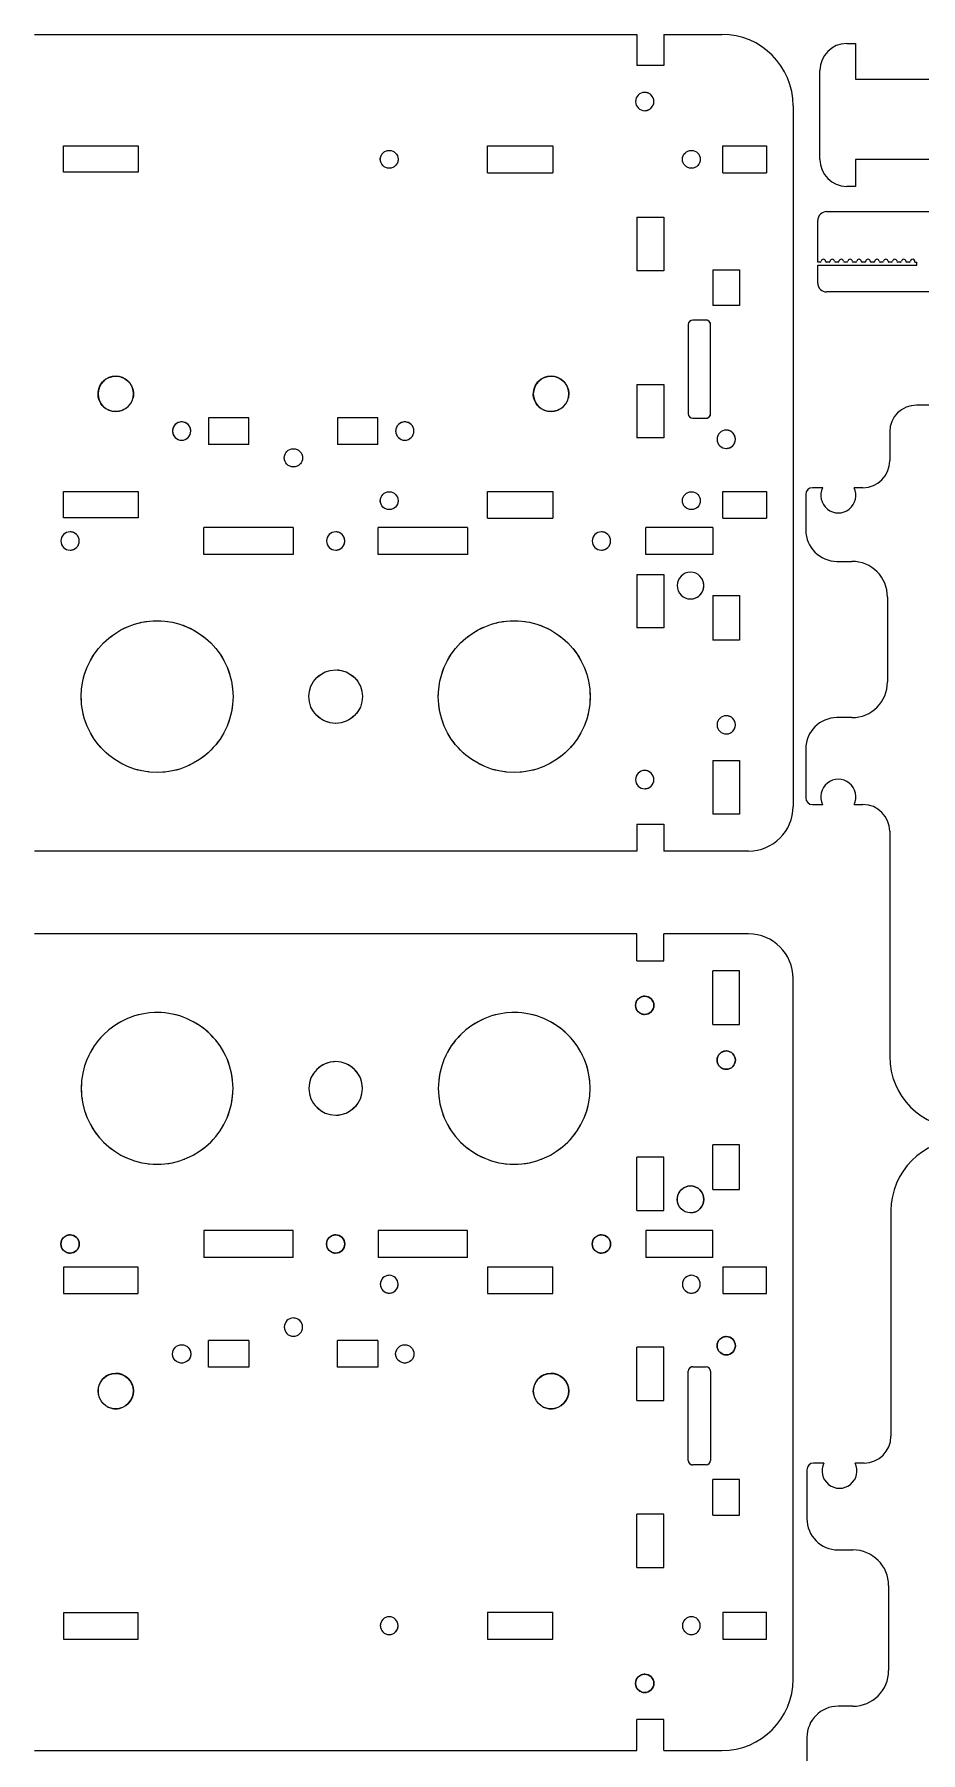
# Model space of a CAD drawing. Header units: millimetres. Extents: x -1444 to -161, y 204 to 952.
# Drawn here: x -1208.1 to -1009.5, y 566.9 to 951.9 of the extents above; entities that cross this region are included whole.
import ezdxf

# ---------------------------------------------------------------- set-up
doc = ezdxf.new("R2010")
doc.units = ezdxf.units.MM
doc.linetypes.add('HIDDEN', pattern=[9.525, 6.35, -3.175])
doc.layers.get('0').update_dxf_attribs({"color": 253, "lineweight": 70, "true_color": 0x8faf8f})
doc.layers.add('Hidden', color=38, linetype='HIDDEN', lineweight=70, true_color=0x482605)

msp = doc.modelspace()

# ---------------------------------------------------------------- linework, layer by layer
at = {"color": 38, "lineweight": -3, "true_color": 0x482605}
for p, q in [((-1208.08, 951.92), (-1073.08, 951.92)), ((-1073.08, 951.92), (-1073.08, 944.92)), ((-1067.08, 951.92), (-1054.09, 951.92)), ((-1067.08, 951.92), (-1067.08, 944.92)), ((-1026.09, 949.86), (-1024.09, 949.86)), ((-1024.09, 949.86), (-1024.09, 941.86)), ((-1067.08, 944.92), (-1073.08, 944.92)), ((-1032.09, 923.86), (-1032.09, 943.86)), ((-1024.09, 941.86), (-972.76, 941.86)), ((-1038.09, 935.92), (-1038.09, 778.91)), ((-1201.55, 921.02), (-1201.55, 926.92)), ((-1201.55, 926.92), (-1184.81, 926.92)), ((-1184.81, 926.92), (-1184.81, 921.02)), ((-1106.53, 920.92), (-1106.53, 926.92)), ((-1106.53, 926.92), (-1091.94, 926.92)), ((-1091.94, 926.92), (-1091.94, 920.92)), ((-1053.84, 920.92), (-1053.84, 926.92)), ((-1053.84, 926.92), (-1044.09, 926.92)), ((-1044.09, 926.92), (-1044.09, 920.92)), ((-1184.81, 921.02), (-1201.55, 921.02)), ((-1106.53, 920.92), (-1091.94, 920.92)), ((-1053.84, 920.92), (-1044.09, 920.92)), ((-1024.09, 923.86), (-1024.09, 917.86)), ((-972.76, 923.86), (-1024.09, 923.86)), ((-1024.09, 917.86), (-1026.09, 917.86)), ((-1073.08, 910.92), (-1073.08, 898.92)), ((-1073.08, 910.92), (-1067.08, 910.92)), ((-1067.08, 910.92), (-1067.08, 898.92)), ((-1032.58, 900.89), (-1032.58, 910.19)), ((-1030.58, 912.19), (-979.25, 912.19)), ((-1067.08, 898.92), (-1073.08, 898.92)), ((-1056.08, 899.19), (-1056.08, 891.19)), ((-1056.08, 899.19), (-1050.08, 899.19)), ((-1050.08, 899.19), (-1050.08, 891.19)), ((-1032.02, 900.89), (-1032.58, 900.89)), ((-1032.58, 896.19), (-1032.58, 900.19)), ((-1032.58, 900.19), (-1010.35, 900.19)), ((-1030.02, 900.89), (-1030.63, 900.89)), ((-1028.02, 900.89), (-1028.63, 900.89)), ((-1026.02, 900.89), (-1026.63, 900.89)), ((-1024.02, 900.89), (-1024.63, 900.89)), ((-1022.02, 900.89), (-1022.63, 900.89)), ((-1020.02, 900.89), (-1020.63, 900.89)), ((-1018.02, 900.89), (-1018.63, 900.89)), ((-1016.02, 900.89), (-1016.63, 900.89)), ((-1014.02, 900.89), (-1014.63, 900.89)), ((-1012.02, 900.89), (-1012.63, 900.89)), ((-1010.85, 900.89), (-1010.35, 900.89)), ((-1010.35, 900.19), (-1010.35, 900.89)), ((-979.25, 894.19), (-1030.58, 894.19)), ((-1050.08, 891.19), (-1056.08, 891.19)), ((-1061.58, 886.89), (-1061.58, 866.89)), ((-1061.58, 886.89), (-1061.58, 866.89)), ((-1057.58, 887.89), (-1060.58, 887.89)), ((-1056.58, 866.89), (-1056.58, 886.89)), ((-1073.08, 873.49), (-1073.08, 861.49)), ((-1073.08, 873.49), (-1067.08, 873.49)), ((-1067.08, 873.49), (-1067.08, 861.49)), ((-995.05, 868.83), (-1010.45, 868.83)), ((-1160.04, 866.02), (-1169.04, 866.02)), ((-1169.04, 866.02), (-1169.04, 860.02)), ((-1160.04, 860.02), (-1160.04, 866.02)), ((-1140.14, 866.02), (-1140.14, 860.02)), ((-1131.14, 866.02), (-1140.14, 866.02)), ((-1131.14, 860.02), (-1131.14, 866.02)), ((-1060.58, 865.89), (-1057.58, 865.89)), ((-1016.45, 862.83), (-1016.45, 856.33)), ((-1160.04, 860.02), (-1169.04, 860.02)), ((-1131.14, 860.02), (-1140.14, 860.02)), ((-1067.08, 861.49), (-1073.08, 861.49)), ((-1201.55, 843.59), (-1201.55, 849.49)), ((-1201.55, 849.49), (-1184.81, 849.49)), ((-1184.81, 849.49), (-1184.81, 843.59)), ((-1106.53, 843.49), (-1106.53, 849.49)), ((-1106.53, 849.49), (-1091.94, 849.49)), ((-1091.94, 849.49), (-1091.94, 843.49)), ((-1053.84, 843.49), (-1053.84, 849.49)), ((-1053.84, 849.49), (-1044.09, 849.49)), ((-1044.09, 849.49), (-1044.09, 843.49)), ((-1035.27, 848.83), (-1035.27, 840.83)), ((-1031.47, 850.33), (-1033.77, 850.33)), ((-1022.45, 850.33), (-1024.44, 850.33)), ((-1184.81, 843.59), (-1201.55, 843.59)), ((-1106.53, 843.49), (-1091.94, 843.49)), ((-1053.84, 843.49), (-1044.09, 843.49)), ((-1170.08, 835.39), (-1170.08, 841.39)), ((-1170.08, 835.39), (-1170.08, 841.39)), ((-1150.08, 841.39), (-1170.08, 841.39)), ((-1150.08, 841.39), (-1150.08, 835.39)), ((-1131.08, 835.39), (-1131.08, 841.39)), ((-1131.08, 835.39), (-1131.08, 841.39)), ((-1111.08, 841.39), (-1131.08, 841.39)), ((-1111.08, 841.39), (-1111.08, 835.39)), ((-1071.08, 835.39), (-1071.08, 841.39)), ((-1071.08, 835.39), (-1071.08, 841.39)), ((-1056.08, 841.39), (-1071.08, 841.39)), ((-1056.08, 841.39), (-1056.08, 835.39)), ((-1150.08, 835.39), (-1170.08, 835.39)), ((-1111.08, 835.39), (-1131.08, 835.39)), ((-1056.08, 835.39), (-1071.08, 835.39)), ((-1028.27, 833.83), (-1024.95, 833.83)), ((-1073.08, 830.91), (-1073.08, 818.91)), ((-1073.08, 830.91), (-1067.08, 830.91)), ((-1067.08, 830.91), (-1067.08, 818.91)), ((-1056.08, 826.19), (-1050.08, 826.19)), ((-1056.08, 826.19), (-1056.08, 816.19)), ((-1050.08, 826.19), (-1050.08, 816.19)), ((-1016.95, 825.83), (-1016.95, 806.8)), ((-1067.08, 818.91), (-1073.08, 818.91)), ((-1050.08, 816.19), (-1056.08, 816.19)), ((-1024.95, 798.8), (-1028.27, 798.8)), ((-1035.27, 791.8), (-1035.27, 780.83)), ((-1056.08, 789.19), (-1056.08, 777.19)), ((-1056.08, 789.19), (-1050.08, 789.19)), ((-1050.08, 789.19), (-1050.08, 777.19)), ((-1033.77, 779.33), (-1031.47, 779.33)), ((-1024.44, 779.33), (-1022.45, 779.33)), ((-1073.08, 774.91), (-1073.08, 768.91)), ((-1073.08, 774.91), (-1067.08, 774.91)), ((-1067.08, 774.91), (-1067.08, 768.91)), ((-1050.08, 777.19), (-1056.08, 777.19)), ((-1016.45, 773.33), (-1016.45, 722.83)), ((-1073.08, 768.91), (-1208.08, 768.91)), ((-1048.09, 768.91), (-1067.08, 768.91)), ((-1073.08, 750.33), (-1208.08, 750.33)), ((-1073.08, 744.33), (-1073.08, 750.33)), ((-1048.09, 750.33), (-1067.08, 750.33)), ((-1067.08, 744.33), (-1067.08, 750.33)), ((-1073.08, 744.33), (-1067.08, 744.33)), ((-1056.08, 730.05), (-1056.08, 742.05)), ((-1050.08, 742.05), (-1056.08, 742.05)), ((-1050.08, 730.05), (-1050.08, 742.05)), ((-1038.09, 583.32), (-1038.09, 740.33)), ((-1056.08, 730.05), (-1050.08, 730.05)), ((-1056.08, 693.05), (-1056.08, 703.05)), ((-1050.08, 703.05), (-1056.08, 703.05)), ((-1050.08, 693.05), (-1050.08, 703.05)), ((-1073.08, 688.33), (-1073.08, 700.33)), ((-1067.08, 700.33), (-1073.08, 700.33)), ((-1067.08, 688.33), (-1067.08, 700.33)), ((-1056.08, 693.05), (-1050.08, 693.05)), ((-1073.08, 688.33), (-1067.08, 688.33)), ((-1016.19, 688.26), (-1016.19, 637.76)), ((-1150.08, 683.85), (-1170.08, 683.85)), ((-1170.08, 683.85), (-1170.08, 677.85)), ((-1150.08, 677.85), (-1150.08, 683.85)), ((-1150.08, 677.85), (-1150.08, 683.85)), ((-1131.08, 683.85), (-1131.08, 677.85)), ((-1111.08, 683.85), (-1131.08, 683.85)), ((-1111.08, 677.85), (-1111.08, 683.85)), ((-1111.08, 677.85), (-1111.08, 683.85)), ((-1071.08, 683.85), (-1071.08, 677.85)), ((-1056.08, 683.85), (-1071.08, 683.85)), ((-1056.08, 677.85), (-1056.08, 683.85)), ((-1150.08, 677.85), (-1170.08, 677.85)), ((-1111.08, 677.85), (-1131.08, 677.85)), ((-1056.08, 677.85), (-1071.08, 677.85)), ((-1184.81, 675.65), (-1201.55, 675.65)), ((-1201.55, 675.65), (-1201.55, 669.75)), ((-1184.81, 669.75), (-1184.81, 675.65)), ((-1106.53, 675.75), (-1106.53, 669.75)), ((-1106.53, 675.75), (-1091.94, 675.75)), ((-1091.94, 669.75), (-1091.94, 675.75)), ((-1053.84, 675.75), (-1053.84, 669.75)), ((-1053.84, 675.75), (-1044.09, 675.75)), ((-1044.09, 669.75), (-1044.09, 675.75)), ((-1201.55, 669.75), (-1184.81, 669.75)), ((-1106.53, 669.75), (-1091.94, 669.75)), ((-1053.84, 669.75), (-1044.09, 669.75)), ((-1169.04, 653.22), (-1169.04, 659.22)), ((-1160.04, 659.22), (-1169.04, 659.22)), ((-1160.04, 659.22), (-1160.04, 653.22)), ((-1131.14, 659.22), (-1140.14, 659.22)), ((-1140.14, 653.22), (-1140.14, 659.22)), ((-1131.14, 659.22), (-1131.14, 653.22)), ((-1073.08, 645.75), (-1073.08, 657.75)), ((-1067.08, 657.75), (-1073.08, 657.75)), ((-1067.08, 645.75), (-1067.08, 657.75)), ((-1160.04, 653.22), (-1169.04, 653.22)), ((-1131.14, 653.22), (-1140.14, 653.22)), ((-1061.58, 632.35), (-1061.58, 652.35)), ((-1060.58, 653.35), (-1057.58, 653.35)), ((-1056.58, 652.35), (-1056.58, 632.35)), ((-1056.58, 652.35), (-1056.58, 632.35)), ((-1073.08, 645.75), (-1067.08, 645.75)), ((-1031.21, 631.76), (-1033.51, 631.76)), ((-1022.19, 631.76), (-1024.18, 631.76)), ((-1057.58, 631.35), (-1060.58, 631.35)), ((-1050.08, 628.05), (-1056.08, 628.05)), ((-1056.08, 620.05), (-1056.08, 628.05)), ((-1050.08, 620.05), (-1050.08, 628.05)), ((-1035.01, 630.26), (-1035.01, 619.29)), ((-1067.08, 620.32), (-1073.08, 620.32)), ((-1073.08, 608.32), (-1073.08, 620.32)), ((-1067.08, 608.32), (-1067.08, 620.32)), ((-1056.08, 620.05), (-1050.08, 620.05)), ((-1028.01, 612.29), (-1024.69, 612.29)), ((-1073.08, 608.32), (-1067.08, 608.32)), ((-1016.69, 604.29), (-1016.69, 585.26)), ((-1201.55, 598.22), (-1201.55, 592.32)), ((-1184.81, 598.22), (-1201.55, 598.22)), ((-1184.81, 592.32), (-1184.81, 598.22)), ((-1106.53, 598.32), (-1106.53, 592.32)), ((-1106.53, 598.32), (-1091.94, 598.32)), ((-1091.94, 592.32), (-1091.94, 598.32)), ((-1053.84, 598.32), (-1053.84, 592.32)), ((-1053.84, 598.32), (-1044.09, 598.32)), ((-1044.09, 592.32), (-1044.09, 598.32)), ((-1201.55, 592.32), (-1184.81, 592.32)), ((-1106.53, 592.32), (-1091.94, 592.32)), ((-1053.84, 592.32), (-1044.09, 592.32)), ((-1073.08, 567.32), (-1073.08, 574.32)), ((-1067.08, 574.32), (-1073.08, 574.32)), ((-1067.08, 567.32), (-1067.08, 574.32)), ((-1024.69, 577.26), (-1028.01, 577.26)), ((-1035.01, 570.26), (-1035.01, 562.26)), ((-1208.08, 567.32), (-1073.08, 567.32)), ((-1067.08, 567.32), (-1054.09, 567.32))]:
    msp.add_line(p, q, dxfattribs=at)
for centre, radius in [((-1128.58, 923.92), 2), ((-1060.89, 923.92), 2), ((-1128.58, 847.42), 2), ((-1060.89, 847.42), 2), ((-1140.58, 803.52), 6), ((-1071.34, 734.33), 2.05), ((-1053.08, 722.05), 2.05), ((-1061.08, 690.85), 3), ((-1200.08, 680.85), 2.05), ((-1140.58, 680.85), 2.05), ((-1081.04, 680.85), 2.05), ((-1053.08, 658.05), 2.05), ((-1071.34, 582.38), 2.05)]:
    msp.add_circle(centre, radius, dxfattribs=at)
at = {"color": 38, "lineweight": -3, "true_color": 0x482605, "extrusion": (-1.37452e-17, 2.99608e-18, -1)}
for centre in [(1189.85, 871.35), (1092.33, 871.35)]:
    msp.add_circle(centre, 3.97, dxfattribs=at)
at = {"color": 38, "lineweight": -3, "true_color": 0x482605, "extrusion": (5.20417e-18, 2.89969e-31, -1)}
for centre in [(1175.09, 863.02), (1125.09, 863.02)]:
    msp.add_circle(centre, 2.05, dxfattribs=at)
at = {"color": 38, "lineweight": -3, "true_color": 0x482605, "extrusion": (-1.57146e-30, -7.14298e-19, -1)}
for centre in [(1180.58, 715.72), (1100.58, 715.72)]:
    msp.add_circle(centre, 17, dxfattribs=at)
at = {"color": 38, "lineweight": -3, "true_color": 0x482605, "extrusion": (3.13684e-29, 1.41669e-17, -1)}
msp.add_circle((1140.58, 715.72), 6, dxfattribs=at)
at = {"color": 38, "lineweight": -3, "true_color": 0x482605, "extrusion": (9.72396e-29, 4.50182e-17, -1)}
msp.add_circle((1150.04, 662.22), 2.05, dxfattribs=at)
at = {"color": 38, "lineweight": -3, "true_color": 0x482605}
for centre, radius, start, end in [((-1054.09, 935.92), 16, 360, 90), ((-1026.09, 943.86), 6, 90, 180), ((-1071.34, 936.87), 2.05, 90, 270), ((-1026.09, 923.86), 6, 180, 270), ((-1030.58, 910.19), 2, 90, 180), ((-1032.02, 901.09), 0.2, 270, 355.904), ((-1031.32, 901.04), 0.5, 4.096, 175.904), ((-1030.63, 901.09), 0.2, 184.096, 270), ((-1030.02, 901.09), 0.2, 270, 355.904), ((-1029.32, 901.04), 0.5, 4.096, 175.904), ((-1028.63, 901.09), 0.2, 184.096, 270), ((-1028.02, 901.09), 0.2, 270, 355.904), ((-1027.32, 901.04), 0.5, 4.096, 175.904), ((-1026.63, 901.09), 0.2, 184.096, 270), ((-1026.02, 901.09), 0.2, 270, 355.904), ((-1025.32, 901.04), 0.5, 4.096, 175.904), ((-1024.63, 901.09), 0.2, 184.096, 270), ((-1024.02, 901.09), 0.2, 270, 355.904), ((-1023.32, 901.04), 0.5, 4.096, 175.904), ((-1022.63, 901.09), 0.2, 184.096, 270), ((-1022.02, 901.09), 0.2, 270, 355.904), ((-1021.32, 901.04), 0.5, 4.096, 175.904), ((-1020.63, 901.09), 0.2, 184.096, 270), ((-1020.02, 901.09), 0.2, 270, 355.904), ((-1019.32, 901.04), 0.5, 4.096, 175.904), ((-1018.63, 901.09), 0.2, 184.096, 270), ((-1018.02, 901.09), 0.2, 270, 355.904), ((-1017.32, 901.04), 0.5, 4.096, 175.904), ((-1016.63, 901.09), 0.2, 184.096, 270), ((-1016.02, 901.09), 0.2, 270, 355.904), ((-1015.32, 901.04), 0.5, 4.096, 175.904), ((-1014.63, 901.09), 0.2, 184.096, 270), ((-1014.02, 901.09), 0.2, 270, 355.904), ((-1013.32, 901.04), 0.5, 4.096, 175.904), ((-1012.63, 901.09), 0.2, 184.096, 270), ((-1012.02, 901.09), 0.2, 270, 355.904), ((-1011.32, 901.04), 0.5, 342.5424, 175.904), ((-1030.58, 896.19), 2, 180, 270), ((-1060.58, 886.89), 1, 90, 180), ((-1060.58, 886.89), 1, 90, 180), ((-1057.58, 886.89), 1, 0, 90), ((-1060.58, 866.89), 1, 180, 270), ((-1060.58, 866.89), 1, 180, 270), ((-1057.58, 866.89), 1, 270, 0), ((-1010.45, 862.83), 6, 90, 180), ((-1053.08, 861.19), 2.05, 90, 270), ((-1022.45, 856.33), 6, 270, 360), ((-1033.77, 848.83), 1.5, 90, 180), ((-1027.96, 848.6), 3.92, 153.8115, 26.1885), ((-1200.08, 838.39), 2.05, 90, 270), ((-1140.58, 838.39), 2.05, 90, 270), ((-1081.04, 838.39), 2.05, 90, 270), ((-1028.27, 840.83), 7, 180, 270), ((-1024.95, 825.83), 8, 0, 90), ((-1061.08, 828.39), 3, 90, 270), ((-1024.95, 806.8), 8, 270, 360), ((-1053.08, 797.19), 2.05, 90, 270), ((-1028.27, 791.8), 7, 90, 180), ((-1071.34, 784.92), 2.05, 90, 270), ((-1027.96, 781.06), 3.92, 333.8115, 206.1885), ((-1048.09, 778.91), 10, 270, 0), ((-1033.77, 780.83), 1.5, 180, 270), ((-1022.45, 773.33), 6, 360, 90), ((-1048.09, 740.33), 10, 360, 90), ((-1000.45, 722.83), 16, 180, 270), ((-1000.19, 688.26), 16, 90, 180), ((-1189.85, 647.89), 3.97, 282.2966, 102.2966), ((-1092.33, 647.89), 3.97, 282.2966, 102.2966), ((-1060.58, 652.35), 1, 90, 180), ((-1057.58, 652.35), 1, 0, 90), ((-1057.58, 652.35), 1, 360, 90), ((-1022.19, 637.76), 6, 270, 0), ((-1060.58, 632.35), 1, 180, 270), ((-1057.58, 632.35), 1, 270, 360), ((-1057.58, 632.35), 1, 270, 360), ((-1033.51, 630.26), 1.5, 90, 180), ((-1027.7, 630.03), 3.92, 153.8115, 26.1885), ((-1028.01, 619.29), 7, 180, 270), ((-1024.69, 604.29), 8, 0, 90), ((-1054.09, 583.32), 16, 270, 0), ((-1024.69, 585.26), 8, 270, 0), ((-1028.01, 570.26), 7, 90, 180)]:
    msp.add_arc(centre, radius, start, end, dxfattribs=at)
at = {"color": 38, "lineweight": -3, "true_color": 0x482605, "extrusion": (1.40649e-36, -2.46519e-32, -1)}
for centre, major_axis in [((-1071.34, 936.87), (0, 2.05)), ((-1053.08, 861.19), (0, 2.05)), ((-1200.08, 838.39), (0, 2.05)), ((-1140.58, 838.39), (0, 2.05)), ((-1081.04, 838.39), (0, 2.05)), ((-1061.08, 828.39), (0, 3)), ((-1053.08, 797.19), (0, 2.05)), ((-1071.34, 784.92), (0, 2.05))]:
    msp.add_ellipse(centre, major_axis=major_axis, ratio=1, dxfattribs=at)
at = {"color": 38, "lineweight": -3, "true_color": 0x482605, "extrusion": (7.7976e-34, -4.93037e-32, -1)}
for centre in [(-1189.85, 871.35), (-1092.33, 871.35)]:
    msp.add_ellipse(centre, major_axis=(0, 3.97), ratio=1, start_param=3.356399, end_param=6.497992, dxfattribs=at)
at = {"color": 38, "lineweight": -3, "true_color": 0x482605}
for centre, major_axis in [((-1150.04, 857.02), (0, -2.05)), ((-1180.58, 803.52), (0, -17)), ((-1100.58, 803.52), (0, -17)), ((-1175.09, 656.22), (0, 2.05)), ((-1125.09, 656.22), (0, 2.05)), ((-1189.85, 647.89), (0, 3.97)), ((-1092.33, 647.89), (0, 3.97))]:
    msp.add_ellipse(centre, major_axis=major_axis, ratio=1, dxfattribs=at)
for centre, major_axis in [((-1071.34, 734.33), (0, 2.05)), ((-1053.08, 722.05), (0, 2.05)), ((-1061.08, 690.85), (0, 3)), ((-1200.08, 680.85), (0, 2.05)), ((-1140.58, 680.85), (0, 2.05)), ((-1081.04, 680.85), (0, 2.05)), ((-1053.08, 658.05), (0, 2.05)), ((-1071.34, 582.38), (0, 2.05))]:
    msp.add_ellipse(centre, major_axis=major_axis, ratio=1, start_param=3.14165, end_param=6.283242, dxfattribs=at)
at = {"color": 38, "lineweight": -3, "true_color": 0x482605, "extrusion": (7.70372e-34, -1.46688e-37, -1)}
for centre in [(-1128.58, 671.83), (-1060.89, 671.83), (-1128.58, 595.32), (-1060.89, 595.32)]:
    msp.add_ellipse(centre, major_axis=(0, -2), ratio=1, dxfattribs=at)
at = {"layer": 'Hidden', "lineweight": -3}
for p, q in [((-1128.58, 925.92), (-1128.58, 925.92)), ((-1060.89, 925.92), (-1060.89, 925.92)), ((-1128.58, 921.92), (-1128.58, 921.92)), ((-1060.89, 921.92), (-1060.89, 921.92)), ((-1061.58, 886.89), (-1061.58, 886.89)), ((-1060.58, 887.89), (-1060.58, 887.89)), ((-1057.58, 887.89), (-1057.58, 887.89)), ((-1056.58, 866.89), (-1056.58, 886.89)), ((-1056.58, 886.89), (-1056.58, 886.89)), ((-1061.58, 866.89), (-1061.58, 866.89)), ((-1056.58, 866.89), (-1056.58, 866.89)), ((-1175.09, 865.07), (-1175.09, 865.07)), ((-1125.09, 865.07), (-1125.09, 865.07)), ((-1060.58, 865.89), (-1060.58, 865.89)), ((-1057.58, 865.89), (-1057.58, 865.89)), ((-1175.09, 860.97), (-1175.09, 860.97)), ((-1125.09, 860.97), (-1125.09, 860.97)), ((-1128.58, 849.42), (-1128.58, 849.42)), ((-1060.89, 849.42), (-1060.89, 849.42)), ((-1128.58, 845.42), (-1128.58, 845.42)), ((-1060.89, 845.42), (-1060.89, 845.42)), ((-1170.08, 841.39), (-1170.08, 841.39)), ((-1150.08, 841.39), (-1150.08, 835.39)), ((-1150.08, 841.39), (-1150.08, 841.39)), ((-1131.08, 841.39), (-1131.08, 841.39)), ((-1111.08, 841.39), (-1111.08, 835.39)), ((-1111.08, 841.39), (-1111.08, 841.39)), ((-1071.08, 841.39), (-1071.08, 841.39)), ((-1170.08, 835.39), (-1170.08, 835.39)), ((-1150.08, 835.39), (-1150.08, 835.39)), ((-1131.08, 835.39), (-1131.08, 835.39)), ((-1111.08, 835.39), (-1111.08, 835.39)), ((-1071.08, 835.39), (-1071.08, 835.39)), ((-1180.58, 820.52), (-1180.58, 820.52)), ((-1100.58, 820.52), (-1100.58, 820.52)), ((-1140.58, 809.52), (-1140.58, 809.52)), ((-1140.58, 797.52), (-1140.58, 797.52)), ((-1180.58, 786.52), (-1180.58, 786.52)), ((-1100.58, 786.52), (-1100.58, 786.52)), ((-1180.58, 732.72), (-1180.58, 732.72)), ((-1100.58, 732.72), (-1100.58, 732.72)), ((-1140.58, 721.72), (-1140.58, 721.72)), ((-1140.58, 709.72), (-1140.58, 709.72)), ((-1180.58, 698.72), (-1180.58, 698.72)), ((-1100.58, 698.72), (-1100.58, 698.72)), ((-1170.08, 683.85), (-1170.08, 683.85)), ((-1170.08, 683.85), (-1170.08, 677.85)), ((-1150.08, 683.85), (-1150.08, 683.85)), ((-1131.08, 683.85), (-1131.08, 683.85)), ((-1131.08, 683.85), (-1131.08, 677.85)), ((-1111.08, 683.85), (-1111.08, 683.85)), ((-1071.08, 683.85), (-1071.08, 677.85)), ((-1071.08, 683.85), (-1071.08, 683.85)), ((-1170.08, 677.85), (-1170.08, 677.85)), ((-1150.08, 677.85), (-1150.08, 677.85)), ((-1131.08, 677.85), (-1131.08, 677.85)), ((-1111.08, 677.85), (-1111.08, 677.85)), ((-1071.08, 677.85), (-1071.08, 677.85)), ((-1128.58, 673.83), (-1128.58, 673.83)), ((-1060.89, 673.83), (-1060.89, 673.83)), ((-1128.58, 669.83), (-1128.58, 669.83)), ((-1060.89, 669.83), (-1060.89, 669.83)), ((-1175.09, 658.27), (-1175.09, 658.27)), ((-1125.09, 658.27), (-1125.09, 658.27)), ((-1175.09, 654.17), (-1175.09, 654.17)), ((-1125.09, 654.17), (-1125.09, 654.17)), ((-1061.58, 652.35), (-1061.58, 652.35)), ((-1061.58, 632.35), (-1061.58, 652.35)), ((-1060.58, 653.35), (-1060.58, 653.35)), ((-1057.58, 653.35), (-1057.58, 653.35)), ((-1056.58, 652.35), (-1056.58, 652.35)), ((-1061.58, 632.35), (-1061.58, 632.35)), ((-1056.58, 632.35), (-1056.58, 632.35)), ((-1060.58, 631.35), (-1060.58, 631.35)), ((-1057.58, 631.35), (-1057.58, 631.35)), ((-1128.58, 597.32), (-1128.58, 597.32)), ((-1060.89, 597.32), (-1060.89, 597.32)), ((-1128.58, 593.32), (-1128.58, 593.32)), ((-1060.89, 593.32), (-1060.89, 593.32))]:
    msp.add_line(p, q, dxfattribs=at)
for centre, radius in [((-1150.04, 857.02), 2.05), ((-1180.58, 803.52), 17), ((-1100.58, 803.52), 17), ((-1140.58, 803.52), 6), ((-1175.09, 656.22), 2.05), ((-1125.09, 656.22), 2.05)]:
    msp.add_circle(centre, radius, dxfattribs=at)
at = {"layer": 'Hidden', "lineweight": -3, "extrusion": (3.31951e-29, 5.0307e-17, -1)}
msp.add_circle((1140.58, 715.72), 6, dxfattribs=at)
at = {"layer": 'Hidden', "lineweight": -3, "extrusion": (-2.11636e-16, 1.03906e-29, -1)}
for centre in [(1128.58, 671.83), (1060.89, 671.83), (1128.58, 595.32), (1060.89, 595.32)]:
    msp.add_circle(centre, 2, dxfattribs=at)
at = {"layer": 'Hidden', "lineweight": -3}
for centre, radius, start, end in [((-1071.34, 936.87), 2.05, 269.9904, 90), ((-1057.58, 886.89), 1, 0, 90), ((-1057.58, 866.89), 1, 270, 360), ((-1053.08, 861.19), 2.05, 269.9904, 90), ((-1200.08, 838.39), 2.05, 269.9904, 90), ((-1140.58, 838.39), 2.05, 269.9904, 90), ((-1081.04, 838.39), 2.05, 269.9904, 90), ((-1061.08, 828.39), 3, 269.9934, 90), ((-1053.08, 797.19), 2.05, 269.9904, 90), ((-1071.34, 784.92), 2.05, 269.9904, 90), ((-1189.85, 647.89), 3.97, 102.2966, 282.2966), ((-1092.33, 647.89), 3.97, 102.2966, 282.2966), ((-1060.58, 652.35), 1, 90, 180), ((-1060.58, 632.35), 1, 180, 270)]:
    msp.add_arc(centre, radius, start, end, dxfattribs=at)
for centre in [(-1128.58, 923.92), (-1060.89, 923.92), (-1128.58, 847.42), (-1060.89, 847.42)]:
    msp.add_ellipse(centre, major_axis=(0, -2), ratio=1, dxfattribs=at)
at = {"layer": 'Hidden', "lineweight": -3, "extrusion": (7.7976e-34, -4.93037e-32, -1)}
for centre in [(-1189.85, 871.35), (-1092.33, 871.35)]:
    msp.add_ellipse(centre, major_axis=(0, 3.97), ratio=1, start_param=0.214807, end_param=3.356399, dxfattribs=at)
at = {"layer": 'Hidden', "lineweight": -3, "extrusion": (7.75066e-34, -2.46518e-32, -1)}
for centre in [(-1175.09, 863.02), (-1125.09, 863.02)]:
    msp.add_ellipse(centre, major_axis=(0, 2.05), ratio=1, dxfattribs=at)
at = {"layer": 'Hidden', "lineweight": -3}
for centre, major_axis, end_param in [((-1071.34, 734.33), (0, 2.05), 3.14182), ((-1053.08, 722.05), (0, 2.05), 3.14182), ((-1061.08, 690.85), (0, 3), 3.141766), ((-1200.08, 680.85), (0, 2.05), 3.14182), ((-1140.58, 680.85), (0, 2.05), 3.14182), ((-1081.04, 680.85), (0, 2.05), 3.14182), ((-1053.08, 658.05), (0, 2.05), 3.14182), ((-1071.34, 582.38), (0, 2.05), 3.14182)]:
    msp.add_ellipse(centre, major_axis=major_axis, ratio=1, start_param=0.000057, end_param=end_param, dxfattribs=at)
at = {"layer": 'Hidden', "lineweight": -3, "extrusion": (0, 0, -1)}
for centre, major_axis in [((-1180.58, 715.72), (0, -17)), ((-1100.58, 715.72), (0, -17)), ((-1150.04, 662.22), (0, -2.05))]:
    msp.add_ellipse(centre, major_axis=major_axis, ratio=1, dxfattribs=at)

doc.saveas('drawing.dxf')
